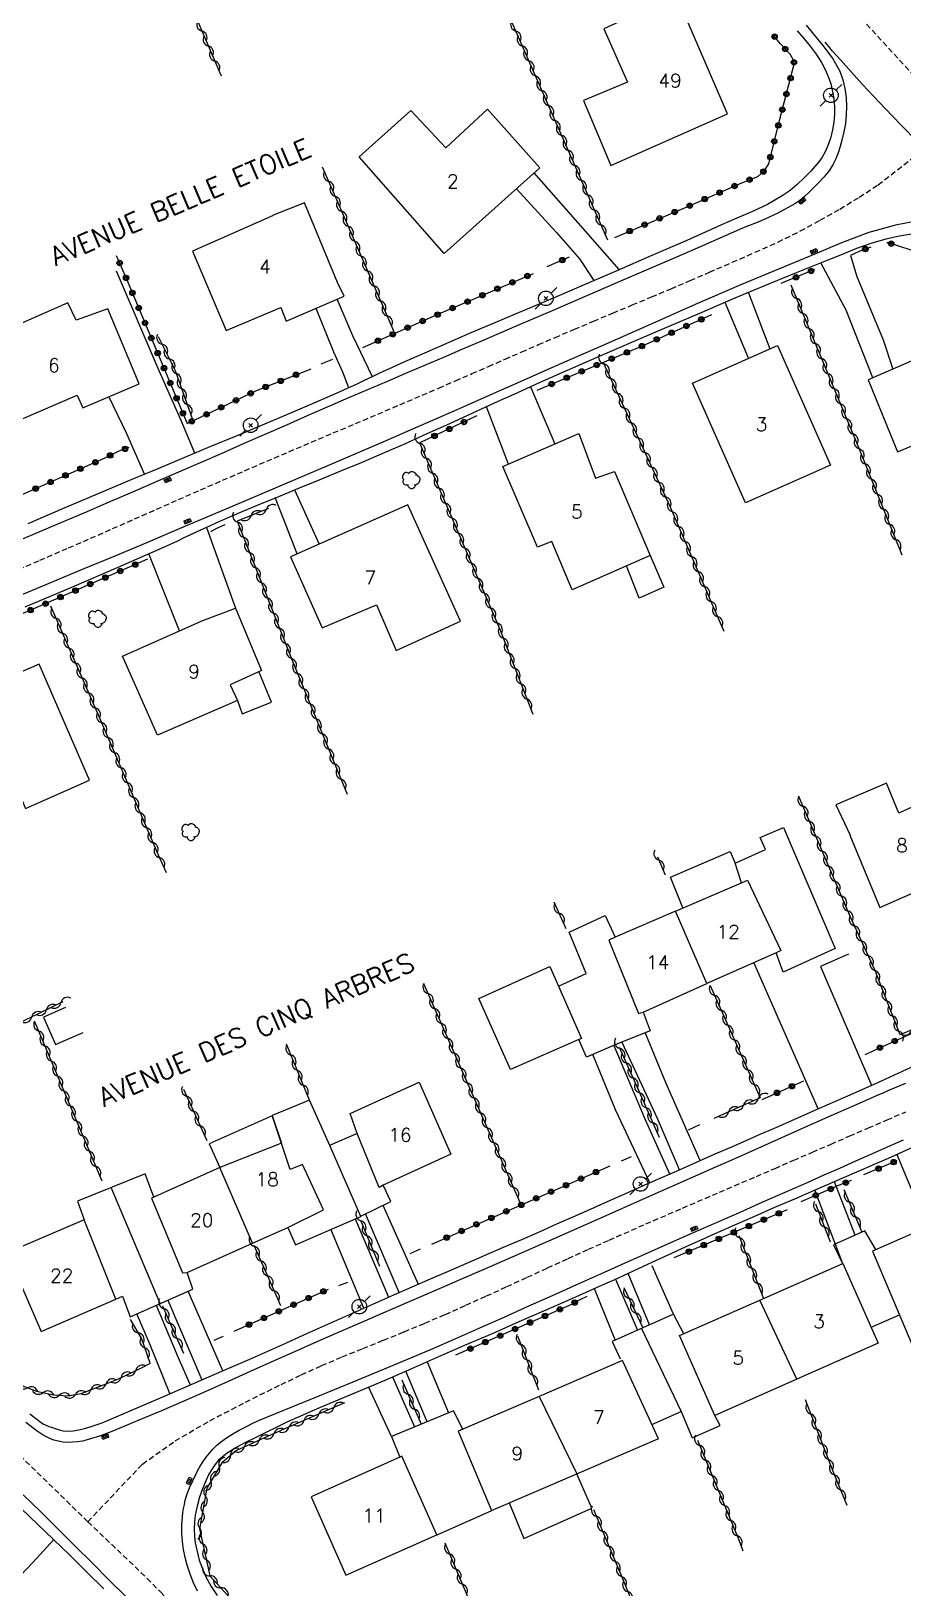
# Model space of a CAD drawing. Header units: millimetres. Extents: x 157000 to 158001, y 157000 to 158002.
# Drawn here: x 157365.9 to 157446.1, y 157681.7 to 157825 of the extents above; entities that cross this region are included whole.
import ezdxf
from ezdxf.enums import TextEntityAlignment as Align

# ---------------------------------------------------------------- set-up
doc = ezdxf.new("R2010")
doc.units = ezdxf.units.MM
doc.linetypes.add('DASHED', pattern=[0.75, 0.5, -0.25])
doc.layers.get('0').update_dxf_attribs({"linetype": 'CONTINUOUS'})
for name, color, linetype in [('W0001', 6, 'DASHED'), ('W0004', 5, 'CONTINUOUS'), ('W0014', 7, 'CONTINUOUS'), ('W0017', 7, 'CONTINUOUS'), ('W0101', 7, 'CONTINUOUS'), ('W0104', 1, 'CONTINUOUS'), ('W0300', 7, 'CONTINUOUS'), ('W0310', 3, 'CONTINUOUS'), ('W0323', 7, 'CONTINUOUS'), ('W0401', 7, 'CONTINUOUS'), ('W0473', 7, 'CONTINUOUS'), ('W0989', 7, 'CONTINUOUS'), ('W0991', 7, 'CONTINUOUS'), ('W1102', 7, 'CONTINUOUS')]:
    doc.layers.add(name, color=color, linetype=linetype)
doc.styles.get("Standard").update_dxf_attribs({"font": 'romans.shx', "width": 0.85})

# ---------------------------------------------------------------- blocks, each defined once
blk = doc.blocks.new('T401')
for p, q in [((-0.3, 0.3), (0, 0.3)), ((-0.3, -0.25), (-0.3, 0.3)), ((-0.3, 0.15), (0, 0.15)), ((-0.3, 0), (0, 0)), ((0, 0.3), (0, -0.25)), ((-0.3, -0.15), (0, -0.15)), ((-0.3, -0.25), (-0.3, -0.3)), ((-0.3, -0.3), (0, -0.3)), ((0, -0.3), (0, -0.25))]:
    blk.add_line(p, q)
blk = doc.blocks.new('T300')
for p, q in [((-0.8, 0.51), (-0.86, 0.34)), ((-0.86, 0.34), (-0.86, 0.17)), ((-0.86, 0.17), (-0.74, 0.06)), ((-0.69, 0.63), (-0.8, 0.51)), ((-0.8, -0.06), (-0.74, 0.06)), ((-0.74, 0.06), (-0.69, 0.11)), ((-0.57, 0.69), (-0.69, 0.63)), ((-0.46, 0.69), (-0.57, 0.69)), ((-0.29, 0.63), (-0.46, 0.69)), ((-0.29, 0.63), (-0.17, 0.74)), ((-0.23, 0.57), (-0.29, 0.63)), ((-0.17, 0.74), (-0.06, 0.8)), ((-0.06, 0.8), (0.06, 0.8)), ((0.06, 0.8), (0.23, 0.74)), ((0.23, 0.74), (0.34, 0.63)), ((0.34, 0.63), (0.4, 0.51)), ((0.46, 0.46), (0.34, 0.46)), ((0.4, 0.51), (0.4, 0.46)), ((0.57, 0.4), (0.46, 0.46)), ((0.57, 0.4), (0.69, 0.29)), ((0.69, 0.29), (0.74, 0.17)), ((0.74, 0.06), (0.69, -0.17)), ((0.74, 0.17), (0.74, 0.06)), ((-0.8, -0.17), (-0.8, -0.06)), ((-0.8, -0.23), (-0.8, -0.17)), ((-0.74, -0.34), (-0.8, -0.23)), ((-0.69, -0.4), (-0.74, -0.34)), ((-0.51, -0.46), (-0.69, -0.4)), ((-0.4, -0.46), (-0.51, -0.46)), ((-0.4, -0.46), (-0.34, -0.46)), ((-0.34, -0.46), (-0.34, -0.4)), ((-0.34, -0.51), (-0.34, -0.46)), ((-0.29, -0.63), (-0.34, -0.51)), ((-0.17, -0.74), (-0.29, -0.63)), ((-0.06, -0.8), (-0.17, -0.74)), ((0.06, -0.8), (-0.06, -0.8)), ((0.17, -0.74), (0.06, -0.8)), ((0.23, -0.69), (0.17, -0.74)), ((0.29, -0.46), (0.23, -0.46)), ((0.29, -0.63), (0.23, -0.69)), ((0.46, -0.4), (0.29, -0.46)), ((0.34, -0.51), (0.29, -0.63)), ((0.34, -0.51), (0.34, -0.46)), ((0.57, -0.34), (0.46, -0.4)), ((0.63, -0.29), (0.57, -0.34)), ((0.69, -0.17), (0.63, -0.29))]:
    blk.add_line(p, q)
blk = doc.blocks.new('T473')
for p, q in [((-0.166667, 0.166667), (0.166667, -0.166667)), ((-0.166667, -0.166667), (0.166667, 0.166667)), ((0.500001, 0.500001), (1.000002, 1.000002)), ((-1.000002, -1.000002), (-0.500001, -0.500001))]:
    blk.add_line(p, q)
blk.add_ellipse((0, 0), major_axis=(0.471405, 0.471405), ratio=1, start_param=5.4977871438, end_param=11.780972451)
blk = doc.blocks.new('t310o')
at = {"color": 0, "linetype": 'Continuous'}
for centre, start, end in [((-0.5, 0.38), 216.8699, 323.1304), ((0.5, -0.37), 36.8699, 143.1303)]:
    blk.add_arc(centre, 0.625, start, end, dxfattribs=at)
blk = doc.blocks.new('t323o')
at = {"color": 0, "linetype": 'Continuous'}
for radius in [0.25, 0.15]:
    blk.add_circle((0, 0), radius, dxfattribs=at)

msp = doc.modelspace()

# ---------------------------------------------------------------- linework, layer by layer
at = {"layer": 'W0001'}
for points in [[(157415.41, 157868.52), (157419.67, 157860.02), (157420.79, 157857.76), (157421.88, 157855.49), (157423.01, 157853.24), (157424.21, 157851.02), (157425.51, 157848.83), (157426.89, 157846.69), (157428.3, 157844.57), (157429.73, 157842.46), (157431.31, 157840.15), (157432.9, 157837.85), (157434.54, 157835.58), (157436.23, 157833.35), (157437.69, 157831.53), (157439.2, 157829.74), (157440.73, 157827.97), (157442.25, 157826.2), (157451.08, 157816.54)], [(157364.07, 157775.16), (157366.7, 157776.3), (157369.34, 157777.44), (157371.37, 157778.32), (157373.39, 157779.21), (157375.41, 157780.1), (157377.44, 157781), (157379.46, 157781.89), (157381.48, 157782.78), (157383.51, 157783.66), (157385.54, 157784.54), (157387.57, 157785.42), (157389.62, 157786.29), (157391.66, 157787.16), (157393.7, 157788.02), (157395.75, 157788.88), (157397.79, 157789.75), (157399.83, 157790.62), (157401.87, 157791.49), (157403.4, 157792.15), (157404.93, 157792.82), (157406.46, 157793.48), (157407.99, 157794.15), (157409.51, 157794.82), (157411.04, 157795.48), (157412.57, 157796.15), (157414.1, 157796.81), (157415.88, 157797.56), (157417.65, 157798.31), (157419.43, 157799.06), (157421.21, 157799.8), (157422.99, 157800.55), (157424.77, 157801.29), (157426.54, 157802.05), (157428.31, 157802.82), (157430.41, 157803.73), (157432.52, 157804.65), (157434.61, 157805.59), (157436.67, 157806.61), (157438.5, 157807.6), (157440.31, 157808.63), (157442.09, 157809.72), (157443.83, 157810.86), (157451.08, 157816.54)], [(157371.12, 157687.8), (157376.14, 157693.11), (157379.15, 157695.24), (157382.34, 157697.1), (157385.61, 157698.8), (157388.89, 157700.43), (157390.75, 157701.32), (157392.62, 157702.17), (157394.51, 157702.97), (157396.42, 157703.75), (157398.32, 157704.52), (157400.23, 157705.29), (157402.12, 157706.08), (157404.01, 157706.89), (157405.9, 157707.73), (157407.79, 157708.58), (157409.67, 157709.44), (157411.55, 157710.3), (157413.42, 157711.17), (157415.3, 157712.03), (157417.19, 157712.88), (157419.08, 157713.72), (157422.45, 157715.21), (157425.84, 157716.67), (157429.23, 157718.13), (157432.62, 157719.59), (157434.34, 157720.33), (157436.06, 157721.08), (157437.78, 157721.82), (157439.49, 157722.56), (157441.21, 157723.31), (157442.93, 157724.05), (157444.65, 157724.79), (157446.37, 157725.54)], [(157371.12, 157687.8), (157363.66, 157695.08)], [(157371.12, 157687.8), (157376.57, 157682.59), (157377.8, 157681.34), (157379.02, 157680.07), (157380.22, 157678.79), (157381.42, 157677.5), (157382.61, 157676.21), (157383.81, 157674.93), (157385.03, 157673.65), (157386.25, 157672.4), (157386.6, 157672.05), (157386.95, 157671.7), (157387.3, 157671.35), (157387.65, 157671)]]:
    msp.add_lwpolyline(points, dxfattribs=at)
at = {"layer": 'W0004'}
msp.add_lwpolyline([(157455.93, 157806.62), (157454.56, 157807.9), (157453.19, 157809.19), (157451.84, 157810.5), (157450.49, 157811.81), (157448.97, 157813.31), (157447.45, 157814.82), (157445.95, 157816.34), (157444.46, 157817.88), (157443.42, 157818.98), (157442.39, 157820.1), (157441.37, 157821.22), (157440.35, 157822.35), (157440, 157822.75), (157439.64, 157823.16), (157439.29, 157823.58), (157438.94, 157823.99)], dxfattribs=at)
at = {"layer": 'W0014'}
for points in [[(157437.22, 157825.56), (157438.03, 157824.55), (157438.87, 157823.54), (157439.66, 157822.47), (157440.3, 157821.31), (157440.58, 157820.53), (157440.77, 157819.72), (157440.88, 157818.9), (157440.92, 157818.08), (157440.9, 157817.29), (157440.81, 157816.51), (157440.66, 157815.73), (157440.48, 157814.97), (157440.33, 157814.39), (157440.15, 157813.81), (157439.94, 157813.25), (157439.67, 157812.71), (157439.28, 157812.11), (157438.82, 157811.56), (157438.34, 157811.04), (157437.84, 157810.54), (157437.45, 157810.15), (157437.04, 157809.78), (157436.61, 157809.43), (157436.16, 157809.11), (157434.61, 157808.24), (157432.99, 157807.52), (157431.36, 157806.86), (157429.74, 157806.17), (157427.4, 157805.13), (157425.05, 157804.11), (157422.69, 157803.09), (157420.34, 157802.07), (157417.09, 157800.66), (157413.84, 157799.26), (157410.58, 157797.87), (157407.33, 157796.47), (157405.58, 157795.72), (157403.83, 157794.97), (157402.08, 157794.23), (157400.34, 157793.48), (157398.59, 157792.73), (157396.84, 157791.99), (157395.1, 157791.24), (157393.35, 157790.48), (157391.36, 157789.62), (157389.38, 157788.75), (157387.39, 157787.89), (157385.41, 157787.02), (157383.43, 157786.14), (157381.44, 157785.28), (157379.46, 157784.41), (157377.47, 157783.55), (157375.23, 157782.58), (157372.98, 157781.61), (157370.74, 157780.65), (157368.49, 157779.69), (157366.25, 157778.73), (157364, 157777.77)], [(157436.37, 157825.02), (157436.98, 157824.34), (157437.58, 157823.63), (157438.13, 157822.89), (157438.63, 157822.11), (157438.96, 157821.48), (157439.24, 157820.83), (157439.47, 157820.15), (157439.64, 157819.46), (157439.75, 157818.76), (157439.8, 157818.05), (157439.8, 157817.34), (157439.74, 157816.64), (157439.63, 157815.93), (157439.47, 157815.23), (157439.24, 157814.55), (157438.95, 157813.89), (157438.68, 157813.41), (157438.36, 157812.96), (157438, 157812.53), (157437.63, 157812.12), (157437.03, 157811.5), (157436.39, 157810.9), (157435.72, 157810.34), (157435, 157809.83), (157433.66, 157809.05), (157432.26, 157808.4), (157430.84, 157807.8), (157429.43, 157807.18), (157426.22, 157805.74), (157423, 157804.34), (157419.78, 157802.94), (157416.55, 157801.55), (157414.51, 157800.68), (157412.48, 157799.81), (157410.44, 157798.95), (157408.4, 157798.08), (157406.36, 157797.22), (157404.32, 157796.35), (157402.29, 157795.47), (157400.26, 157794.57), (157399.51, 157794.24), (157398.77, 157793.89), (157398.02, 157793.54), (157397.28, 157793.19), (157396.54, 157792.84), (157395.8, 157792.49), (157395.05, 157792.15), (157394.3, 157791.81), (157391.92, 157790.77), (157389.54, 157789.74), (157387.15, 157788.73), (157384.75, 157787.73), (157382.35, 157786.73), (157379.96, 157785.73), (157377.56, 157784.73), (157375.17, 157783.73), (157371.97, 157782.37), (157368.77, 157781.02), (157365.58, 157779.66)], [(157365.07, 157773.14), (157367.92, 157774.34), (157370.78, 157775.53), (157373.63, 157776.72), (157376.48, 157777.92), (157379.33, 157779.12), (157384.07, 157781.14), (157388.81, 157783.15), (157393.55, 157785.17), (157398.28, 157787.21), (157400.81, 157788.31), (157403.34, 157789.42), (157405.87, 157790.53), (157408.4, 157791.65), (157410.93, 157792.77), (157413.46, 157793.89), (157415.99, 157795), (157418.52, 157796.11), (157422.77, 157797.98), (157427.02, 157799.86), (157431.29, 157801.72), (157435.58, 157803.49), (157438.04, 157804.52), (157440.5, 157805.56), (157443.01, 157806.5), (157445.59, 157807.21), (157446.87, 157807.44)], [(157447.07, 157806.35), (157445.79, 157806.14), (157444.52, 157805.86), (157443.16, 157805.47), (157441.83, 157804.99), (157440.51, 157804.46), (157439.2, 157803.93), (157436.28, 157802.77), (157433.38, 157801.57), (157430.49, 157800.35), (157427.6, 157799.12), (157424.37, 157797.74), (157421.15, 157796.35), (157417.93, 157794.95), (157414.72, 157793.54), (157412.65, 157792.62), (157410.58, 157791.68), (157408.51, 157790.75), (157406.45, 157789.8), (157404.38, 157788.86), (157402.31, 157787.93), (157400.24, 157787), (157398.16, 157786.09), (157396.27, 157785.28), (157394.37, 157784.49), (157392.46, 157783.71), (157390.56, 157782.93), (157388.65, 157782.15), (157386.75, 157781.37), (157384.85, 157780.57), (157382.96, 157779.75), (157382.36, 157779.48), (157381.76, 157779.2), (157381.15, 157778.92), (157380.55, 157778.63), (157379.95, 157778.35), (157379.35, 157778.06), (157378.75, 157777.78), (157378.15, 157777.51), (157373.88, 157775.64), (157369.6, 157773.8), (157365.32, 157771.99)], [(157365.77, 157697.73), (157366.81, 157696.92), (157367.04, 157696.79), (157367.28, 157696.68), (157367.52, 157696.58), (157367.77, 157696.5), (157368.12, 157696.38), (157368.48, 157696.26), (157368.85, 157696.18), (157369.23, 157696.14), (157369.77, 157696.16), (157370.3, 157696.25), (157370.82, 157696.38), (157371.34, 157696.53), (157372.44, 157696.9), (157373.52, 157697.35), (157374.58, 157697.83), (157375.64, 157698.29), (157378.24, 157699.4), (157380.84, 157700.52), (157383.43, 157701.65), (157386.01, 157702.78), (157387.67, 157703.51), (157389.33, 157704.25), (157390.99, 157704.99), (157392.64, 157705.73), (157394.29, 157706.47), (157395.95, 157707.21), (157397.61, 157707.95), (157399.27, 157708.68), (157400.95, 157709.42), (157402.63, 157710.15), (157404.31, 157710.88), (157405.99, 157711.6), (157407.68, 157712.33), (157409.36, 157713.06), (157411.04, 157713.79), (157412.72, 157714.52), (157414.28, 157715.21), (157415.82, 157715.89), (157417.37, 157716.58), (157418.92, 157717.27), (157420.47, 157717.96), (157422.02, 157718.65), (157423.57, 157719.34), (157425.12, 157720.02), (157426.43, 157720.6), (157427.74, 157721.17), (157429.05, 157721.75), (157430.36, 157722.32), (157431.67, 157722.89), (157432.98, 157723.46), (157434.29, 157724.03), (157435.6, 157724.61), (157438.42, 157725.86), (157441.24, 157727.11), (157444.06, 157728.36), (157446.87, 157729.63)], [(157446.35, 157728.15), (157445.83, 157727.92), (157445.3, 157727.7), (157444.77, 157727.48), (157444.25, 157727.25), (157443.73, 157727.02), (157441.6, 157726.09), (157439.47, 157725.15), (157437.34, 157724.21), (157435.22, 157723.26), (157433.1, 157722.32), (157430.97, 157721.37), (157428.85, 157720.43), (157426.72, 157719.48), (157422.48, 157717.6), (157418.23, 157715.72), (157413.99, 157713.85), (157409.74, 157711.98), (157407.55, 157711.02), (157405.35, 157710.07), (157403.16, 157709.11), (157400.96, 157708.16), (157398.76, 157707.21), (157396.57, 157706.26), (157394.37, 157705.31), (157392.18, 157704.36), (157390.14, 157703.45), (157388.1, 157702.54), (157386.06, 157701.63), (157384.02, 157700.71), (157381.98, 157699.8), (157379.94, 157698.9), (157377.88, 157698.01), (157375.82, 157697.15), (157374.65, 157696.66), (157373.48, 157696.16), (157372.28, 157695.7), (157371.05, 157695.33), (157370.61, 157695.23), (157370.16, 157695.15), (157369.7, 157695.11), (157369.24, 157695.1), (157368.82, 157695.14), (157368.41, 157695.21), (157368, 157695.32), (157367.61, 157695.46), (157367.01, 157695.76), (157366.45, 157696.13), (157365.92, 157696.53), (157365.4, 157696.94)], [(157447.34, 157722.39), (157446.04, 157721.82), (157444.75, 157721.24), (157443.45, 157720.67), (157441.62, 157719.88), (157439.79, 157719.08), (157437.95, 157718.29), (157436.12, 157717.5), (157434.28, 157716.71), (157432.45, 157715.91), (157430.62, 157715.11), (157428.79, 157714.3), (157427.46, 157713.7), (157426.13, 157713.09), (157424.8, 157712.48), (157423.48, 157711.87), (157422.15, 157711.26), (157420.83, 157710.65), (157419.5, 157710.04), (157418.17, 157709.45), (157415.71, 157708.35), (157413.24, 157707.27), (157410.78, 157706.19), (157408.31, 157705.11), (157405.84, 157704.04), (157403.37, 157702.97), (157400.9, 157701.89), (157398.44, 157700.81), (157395.44, 157699.53), (157392.42, 157698.28), (157389.43, 157696.97), (157386.5, 157695.53), (157385.63, 157695.08), (157384.76, 157694.62), (157383.92, 157694.1), (157383.15, 157693.46), (157382.79, 157693.05), (157382.49, 157692.59), (157382.23, 157692.11), (157381.99, 157691.62), (157381.66, 157690.84), (157381.39, 157690.05), (157381.16, 157689.24), (157381, 157688.41), (157380.93, 157687.77), (157380.91, 157687.13), (157380.93, 157686.5), (157381, 157685.86), (157381.16, 157685.05), (157381.37, 157684.25), (157381.65, 157683.47), (157381.98, 157682.72), (157382.47, 157681.85), (157383.02, 157681.02)], [(157388.32, 157697.74), (157391.93, 157699.2), (157395.54, 157700.68), (157399.14, 157702.18), (157402.73, 157703.7), (157404.96, 157704.67), (157407.19, 157705.65), (157409.42, 157706.64), (157411.64, 157707.64), (157413.87, 157708.64), (157416.09, 157709.64), (157418.31, 157710.63), (157420.54, 157711.62), (157422.64, 157712.56), (157424.75, 157713.49), (157426.85, 157714.42), (157428.96, 157715.35), (157431.07, 157716.28), (157433.17, 157717.21), (157435.28, 157718.14), (157437.39, 157719.07), (157438.85, 157719.72), (157440.31, 157720.36), (157441.77, 157721.01), (157443.24, 157721.66), (157444.7, 157722.31), (157446.16, 157722.96)], [(157381.22, 157681.42), (157380.84, 157682.19), (157380.53, 157682.99), (157380.26, 157683.81), (157380.07, 157684.52), (157379.92, 157685.25), (157379.82, 157685.98), (157379.77, 157686.72), (157379.77, 157687.1), (157379.77, 157687.49), (157379.79, 157687.87), (157379.82, 157688.26), (157379.87, 157688.64), (157379.93, 157689.02), (157380, 157689.4), (157380.08, 157689.78), (157380.26, 157690.36), (157380.48, 157690.93), (157380.73, 157691.49), (157380.99, 157692.04), (157381.22, 157692.48), (157381.46, 157692.91), (157381.72, 157693.34), (157382, 157693.74), (157382.3, 157694.12), (157382.62, 157694.48), (157382.96, 157694.82), (157383.32, 157695.13), (157383.87, 157695.53), (157384.45, 157695.89), (157385.05, 157696.22), (157385.65, 157696.54), (157386.3, 157696.87), (157386.97, 157697.18), (157387.64, 157697.47), (157388.32, 157697.74)], [(157365.18, 157690.29), (157366.76, 157688.73), (157368.35, 157687.16), (157369.93, 157685.58), (157371.5, 157684.01), (157373.08, 157682.43), (157374.66, 157680.85)], [(157372.58, 157681.61), (157371, 157683.19), (157369.42, 157684.75), (157367.23, 157686.88), (157365.01, 157688.99)]]:
    msp.add_lwpolyline(points, dxfattribs=at)
at = {"layer": 'W0017'}
for points in [[(157419.99, 157803.05), (157416.9, 157806.6), (157412.18, 157811.95)], [(157410.55, 157810.49), (157414.2, 157806.49), (157416.35, 157804.06), (157417.67, 157802.04)], [(157443.35, 157793.1), (157440.89, 157799.33), (157438.56, 157803.67)], [(157441.27, 157804.34), (157441.87, 157802.41), (157444.28, 157796.6), (157445.18, 157793.9)], [(157380.95, 157786.17), (157379.71, 157789.17), (157377.68, 157793.74), (157373.74, 157802.92)], [(157431.89, 157800.93), (157433.87, 157795.76)], [(157392.08, 157799.49), (157393.71, 157795.49), (157394.55, 157793.63), (157395.11, 157792.19)], [(157397.3, 157793.2), (157395.49, 157796.95), (157394.04, 157800.33)], [(157431.9, 157794.89), (157429.76, 157800.04)], [(157411.84, 157792.26), (157414.08, 157787.01)], [(157373.05, 157791.35), (157374.68, 157787.96), (157376.32, 157784.21)], [(157409.82, 157785.14), (157407.79, 157790.43)], [(157390.36, 157776.88), (157388.35, 157782.07)], [(157390.12, 157782.79), (157392.39, 157777.77)], [(157382.03, 157779.32), (157384.7, 157771.9)], [(157379.56, 157769.8), (157376.73, 157776.9)], [(157438.31, 157725.81), (157432.4, 157739.27)], [(157441.11, 157740.05), (157438.52, 157738.9), (157443.22, 157727.99)], [(157419.5, 157731.65), (157422.36, 157724.89), (157424.62, 157719.81)], [(157420.24, 157731.95), (157423.51, 157724.96), (157425.53, 157720.21)], [(157427.46, 157721.05), (157424.33, 157728.14), (157422.4, 157732.82)], [(157422.83, 157719.01), (157419.68, 157725.64), (157417.58, 157730.81)], [(157445.55, 157721.59), (157448.33, 157714.91)], [(157441.71, 157714.17), (157439.81, 157719.09)], [(157437.99, 157718.3), (157440.55, 157711.56)], [(157399.75, 157708.89), (157396.65, 157716.13)], [(157398.27, 157716.93), (157401.51, 157709.66)], [(157396.53, 157707.47), (157396.52, 157707.46), (157393.47, 157714.72)], [(157395.72, 157715.69), (157398.78, 157708.47)], [(157419.67, 157710.12), (157421.68, 157705.44)], [(157422.78, 157705.92), (157420.82, 157710.64)], [(157425.01, 157706.91), (157423.05, 157711.35)], [(157383.53, 157701.69), (157380.36, 157709.03)], [(157419.63, 157704.53), (157417.72, 157709.25)], [(157377.41, 157707.73), (157379.4, 157702.99), (157380.52, 157700.39)], [(157378.47, 157708.2), (157381.59, 157700.86)], [(157378.67, 157699.59), (157376.86, 157704.08), (157375.62, 157706.94)], [(157402.33, 157697.01), (157400.37, 157701.66)], [(157402.32, 157702.51), (157404.29, 157697.83)], [(157399.04, 157695.64), (157396.98, 157700.17)], [(157399.15, 157701.13), (157401.18, 157696.53)], [(157362.66, 157680.5), (157366.07, 157684.06), (157367.98, 157686.18)]]:
    msp.add_lwpolyline(points, dxfattribs=at)
at = {"layer": 'W0101'}
for points in [[(157429.96, 157817.4), (157425.26, 157828.27), (157418.59, 157825.21), (157420.78, 157820.32), (157416.71, 157818.62), (157419.24, 157812.63)], [(157412.7, 157812.42), (157403.89, 157804.54), (157396.08, 157813.43), (157400.82, 157817.71), (157404.05, 157814.27), (157407.9, 157817.81)], [(157383.83, 157797.46), (157388.88, 157799.58), (157388.87, 157799.58), (157389.35, 157798.31), (157394.69, 157800.61), (157394.09, 157801.86), (157391.04, 157809.2), (157388.11, 157808.03), (157388.09, 157808), (157380.74, 157804.76)], [(157363.24, 157788.51), (157370.12, 157791.49), (157370.64, 157790.32), (157375.83, 157792.54), (157372.94, 157799.44), (157370.05, 157798.39), (157369.29, 157799.99), (157360.14, 157795.98)], [(157453.57, 157797.55), (157442.9, 157792.91), (157445.62, 157786.27), (157450.59, 157788.35), (157452.3, 157784.13), (157458.31, 157786.72)], [(157434.57, 157796.07), (157439.45, 157785.05), (157431.62, 157781.58), (157426.74, 157792.6)], [(157409.31, 157784.92), (157416.28, 157787.97), (157417.82, 157783.85), (157417.82, 157783.86), (157419.58, 157784.46), (157422.85, 157776.74), (157415.67, 157773.59), (157413.8, 157778.02), (157412.48, 157777.5)], [(157400.56, 157781.39), (157389.77, 157776.61), (157392.69, 157770.08), (157397.66, 157772.21), (157399.47, 157768.01), (157405.41, 157770.71)], [(157374.3, 157767.47), (157381.69, 157770.75), (157384.7, 157771.9), (157387.08, 157766.15), (157384.22, 157764.83), (157384.88, 157763.4), (157377.51, 157760.2)], [(157366.64, 157766.74), (157355.81, 157762.03), (157358.64, 157755.52), (157363.62, 157757.63), (157365.38, 157753.46), (157371.28, 157756.06)], [(157395.88, 157723.55), (157395.24, 157725.38), (157401.61, 157728.26), (157404.51, 157721.62), (157398.28, 157718.77), (157397.91, 157718.57)], [(157373.69, 157708.28), (157370.77, 157715.6), (157363.69, 157712.56), (157366.83, 157705.32)]]:
    msp.add_lwpolyline(points, close=True, dxfattribs=at)
for points in [[(157446.92, 157753.58), (157445.73, 157753.02), (157444.61, 157755.79), (157439.94, 157753.78), (157441.24, 157751), (157441.23, 157751.01), (157443.98, 157744.33), (157451.17, 157747.49), (157451.51, 157747.63), (157449.35, 157752.47)], [(157425.18, 157744.01), (157431.25, 157746.62), (157431.8, 157746.87), (157434.86, 157740.38), (157434.44, 157740.18), (157428.07, 157737.33)], [(157425.18, 157744.01), (157419.63, 157741.61), (157419.04, 157741.32), (157421.79, 157734.58), (157422.2, 157734.72), (157428.07, 157737.33)], [(157386.28, 157713.44), (157389.52, 157714.89), (157392.81, 157716.5), (157390.86, 157720.68), (157389.74, 157720.23), (157388.06, 157725.2), (157388.92, 157722.65)], [(157388.92, 157722.65), (157383.26, 157720.41)], [(157383.26, 157720.41), (157377.19, 157717.69), (157376.98, 157717.57), (157379.82, 157710.71), (157380.25, 157710.74), (157386.28, 157713.44)], [(157450.85, 157716.01), (157443.3, 157712.71), (157447.26, 157703.34), (157452.46, 157705.73), (157451.29, 157708.5), (157453.74, 157709.62)], [(157432.95, 157708.2), (157440.58, 157711.57), (157443.83, 157704.23)], [(157436.35, 157700.93), (157428.8, 157697.59), (157425.56, 157704.93), (157432.95, 157708.2)], [(157443.83, 157704.23), (157436.35, 157700.93)], [(157416.09, 157692.2), (157423.49, 157695.39), (157423.61, 157695.43), (157420.32, 157702.63), (157412.63, 157699.32)], [(157412.63, 157699.32), (157405.62, 157696.31), (157405.61, 157696.31), (157405.2, 157696.13), (157408.26, 157688.84), (157408.27, 157688.84), (157408.26, 157688.84), (157416.09, 157692.2)], [(157403.22, 157686.61), (157399.99, 157693.83), (157399.81, 157693.73), (157391.67, 157690.08), (157394.86, 157682.89), (157403.22, 157686.61), (157403.25, 157686.61)]]:
    msp.add_lwpolyline(points, dxfattribs=at)
at = {"layer": 'W0104'}
for points in [[(157422.85, 157776.73), (157424.11, 157773.82), (157421.84, 157772.82), (157420.69, 157775.79)], [(157384.88, 157763.4), (157385.3, 157762.18), (157388.02, 157763.25), (157386.85, 157766.05)], [(157431.25, 157746.62), (157430.67, 157748.42), (157433.46, 157749.68), (157432.97, 157750.77), (157435.13, 157751.71), (157439.88, 157740.56)], [(157425.87, 157744.3), (157424.71, 157747.12), (157430.2, 157749.48), (157430.67, 157748.42)], [(157422.2, 157734.72), (157422.85, 157733), (157419.69, 157731.73), (157416.98, 157730.55), (157416.3, 157732.18), (157409.99, 157729.42), (157407.1, 157735.95), (157413.62, 157738.9), (157414.43, 157737.1), (157416.96, 157738.25), (157416.95, 157738.26), (157415.41, 157742.06), (157418.7, 157743.61), (157419.63, 157741.61)], [(157439.88, 157740.56), (157435.1, 157738.39), (157434.44, 157740.18)], [(157414.43, 157737.1), (157416.53, 157732.28), (157416.3, 157732.18)], [(157369.05, 157735.12), (157367.05, 157734.25), (157368.14, 157731.72), (157370.69, 157732.83)], [(157395.88, 157723.55), (157393.36, 157722.44), (157393.37, 157722.44), (157391.5, 157726.59), (157388.06, 157725.2), (157388.06, 157725.17), (157382.28, 157722.58), (157383.26, 157720.41)], [(157396.23, 157715.9), (157393.37, 157722.44)], [(157377.19, 157717.69), (157376.39, 157719.83), (157370.16, 157717.3), (157370.77, 157715.6)], [(157389.52, 157714.89), (157390.23, 157713.28), (157393.04, 157714.53), (157396.23, 157715.9), (157396.23, 157715.92), (157398.99, 157717.28), (157398.28, 157718.77)], [(157377.77, 157707.89), (157373.25, 157718.56)], [(157443.6, 157712.85), (157442.61, 157714.57), (157439.72, 157713.3)], [(157439.72, 157713.3), (157440.55, 157711.56)], [(157373.69, 157708.28), (157374.31, 157708.55), (157375, 157706.67), (157380.78, 157709.22), (157380.25, 157710.74)], [(157425.96, 157705.1), (157425.01, 157706.91), (157419.35, 157704.4), (157420.08, 157702.79)], [(157443.17, 157705.71), (157445.78, 157706.85)], [(157422.04, 157705.59), (157425.7, 157697.95)], [(157405.62, 157696.31), (157405.62, 157696.32), (157404.77, 157698.02), (157399.04, 157695.64), (157399.81, 157693.73)], [(157423.01, 157696.75), (157425.7, 157697.95), (157426.71, 157695.52), (157429.28, 157696.66), (157428.8, 157697.59)], [(157409.88, 157689.53), (157409.87, 157689.55), (157411.24, 157686.27), (157417.48, 157689.06), (157416.09, 157692.2)], [(157403.25, 157686.61), (157408.27, 157688.84)]]:
    msp.add_lwpolyline(points, dxfattribs=at)
at = {"layer": 'W0310'}
for points in [[(157372.99, 157845.13), (157372.99, 157845.14), (157377.34, 157834.99), (157383.37, 157820.88)], [(157407.95, 157830.8), (157412.7, 157819.95), (157418.93, 157805.79)], [(157392.69, 157812.52), (157393.99, 157809.52), (157399.25, 157797.41)], [(157435.79, 157801.66), (157442.06, 157786.62), (157446.02, 157776.81)], [(157380.77, 157789.24), (157379.18, 157793.73), (157377.63, 157796.86)], [(157429.65, 157769.74), (157429.11, 157771.01), (157424.69, 157781.25), (157418.57, 157794.47)], [(157401.64, 157787.12), (157408.99, 157770.01), (157412.05, 157762.14)], [(157387.75, 157781.06), (157384.85, 157779.9), (157384.84, 157779.91), (157389.94, 157767.02), (157394.98, 157754.76)], [(157367.68, 157772.1), (157372.29, 157761.57), (157377.58, 157749.19), (157378.33, 157747.57)], [(157449.94, 157744.4), (157451.88, 157740.01), (157453.58, 157735.92), (157445.86, 157732.61), (157443.51, 157738.6), (157441.32, 157743.39), (157436.72, 157754.14), (157436.53, 157754.55)], [(157424.25, 157747.32), (157423.55, 157748.97)], [(157413.99, 157744.85), (157415.09, 157742.42)], [(157410.9, 157717.2), (157405.12, 157730.28), (157402.04, 157737.32)], [(157428.36, 157737.16), (157430.78, 157731.74), (157432.98, 157726.83), (157428.7, 157724.91)], [(157368.81, 157735.66), (157353.77, 157728.34), (157344.22, 157724.07)], [(157372.42, 157719.14), (157366.24, 157733.83)], [(157391.5, 157726.59), (157389.4, 157731.75)], [(157423.7, 157723.16), (157421.77, 157727.55), (157420.03, 157731.46)], [(157382.08, 157722.86), (157379.95, 157727.59)], [(157427.4, 157724.32), (157426.34, 157723.84)], [(157440.68, 157718.39), (157442.32, 157714.46)], [(157438.05, 157717.05), (157439.42, 157713.55)], [(157396.21, 157715.56), (157397.96, 157711.34)], [(157388.87, 157707.67), (157387.78, 157710.2), (157386.41, 157713.23)], [(157431.01, 157714.14), (157433.29, 157708.35)], [(157420.42, 157709.37), (157422.17, 157705.65)], [(157379.95, 157703.3), (157378.82, 157705.81), (157378.03, 157707.63)], [(157376.84, 157702.39), (157376.04, 157704.69), (157375.04, 157706.43)], [(157412.6, 157699.9), (157410.69, 157704.88)], [(157365.03, 157700.33), (157366.39, 157699.81), (157367.96, 157699.48), (157369.23, 157699.38), (157370.51, 157699.6), (157372.55, 157700.39), (157373.93, 157700.96), (157376.04, 157701.96), (157376.87, 157702.39)], [(157400, 157700.86), (157401.77, 157696.78)], [(157394.74, 157698.75), (157388.61, 157696.08), (157384.78, 157694.37), (157383.43, 157693.23), (157382.07, 157690.89), (157381.4, 157687.15), (157382.34, 157682.83), (157386.84, 157677.88), (157393.86, 157671)], [(157437.1, 157699.06), (157439.73, 157692.29), (157440.94, 157689.34)], [(157427.2, 157695.3), (157431, 157686.13), (157431.39, 157685.12)], [(157417.64, 157688.93), (157420.51, 157682.05), (157423.62, 157674.43)], [(157403.95, 157685.87), (157410.24, 157671)]]:
    msp.add_lwpolyline(points, dxfattribs=at)
at = {"layer": 'W0323'}
for points in [[(157419.59, 157806.02), (157426.54, 157808.96), (157431.28, 157811.04), (157432.75, 157811.62), (157433.36, 157812.17), (157433.76, 157812.8), (157434.75, 157816.78), (157436.02, 157821.64), (157436.11, 157821.93), (157436.06, 157822.27), (157435.74, 157822.89), (157434.8, 157823.87), (157434.24, 157824.57)], [(157443.15, 157805.13), (157442.13, 157804.75), (157441.27, 157804.34)], [(157478.46, 157755.33), (157481.84, 157761.2), (157484.42, 157766.99), (157486.19, 157772.63), (157486.45, 157775.43), (157486.09, 157778.93), (157483.27, 157782.75), (157478.68, 157785.69), (157471.29, 157790.14), (157465.1, 157794.79), (157458.84, 157799.99), (157457.03, 157801.36), (157452.81, 157802.88), (157445, 157805.45), (157444.84, 157805.52), (157444.64, 157805.52)], [(157373.73, 157804.36), (157374.65, 157802.27), (157380.26, 157788.89), (157386.64, 157791.92), (157391.66, 157793.92)], [(157413.39, 157803.33), (157415.44, 157804.22)], [(157396.43, 157795.89), (157403.19, 157798.88), (157412.12, 157802.71)], [(157437.98, 157803.06), (157434.88, 157801.78)], [(157428.49, 157798.89), (157422.11, 157796.02), (157412.41, 157791.94)], [(157392.59, 157794.37), (157393.66, 157794.81)], [(157406.89, 157789.59), (157403.84, 157788.14), (157401.65, 157787.12)], [(157374.88, 157786.68), (157373.97, 157786.34), (157372.68, 157785.71), (157363.5, 157781.65), (157351.57, 157776.73), (157345.75, 157774.23), (157336.12, 157777.87), (157336.14, 157781.25)], [(157383.73, 157779.57), (157382.95, 157779.21), (157382.4, 157778.92)], [(157376.6, 157776.4), (157366.27, 157771.89), (157360.34, 157769.34)], [(157442.63, 157730.82), (157446.67, 157732.65), (157453.96, 157735.86)], [(157433.16, 157726.67), (157437, 157728.39)], [(157402.75, 157713.36), (157419.17, 157720.55)], [(157420.22, 157721.02), (157421.14, 157721.43)], [(157445.56, 157721.03), (157442.49, 157719.72)], [(157441.36, 157719.22), (157440.24, 157718.77), (157437.84, 157717.74), (157436.71, 157717.24)], [(157435.47, 157716.51), (157425.02, 157712.09)], [(157400.77, 157712.49), (157401.73, 157712.91)], [(157384.57, 157705.34), (157393.27, 157709.21)], [(157394.2, 157709.55), (157395.03, 157709.84)], [(157417.02, 157708.54), (157416.39, 157708.24), (157415.6, 157707.81), (157404.94, 157703.12)], [(157382.73, 157704.52), (157383.59, 157704.88)]]:
    msp.add_lwpolyline(points, dxfattribs=at)
at = {"layer": 'W1102'}
for points in [[(157428.07, 157737.33), (157425.18, 157744.01)], [(157386.28, 157713.44), (157383.26, 157720.41)], [(157436.35, 157700.93), (157432.95, 157708.2)], [(157412.63, 157699.32), (157416.09, 157692.2)]]:
    msp.add_lwpolyline(points, dxfattribs=at)

# ---------------------------------------------------------------- block references
at = {"layer": 'W0300'}
for p in [(157400.92, 157783.68), (157372.05, 157770.92), (157380.62, 157751.28)]:
    msp.add_blockref('T300', p, dxfattribs=at)
at = {"layer": 'W0310'}
for p, rotation in [((157381.6, 157825.02), 293.1543758407237), ((157410.49, 157825.01), 293.6648333779968), ((157382.19, 157823.64), 293.1543758407237), ((157411.09, 157823.64), 293.6648333779968), ((157382.78, 157822.26), 293.1543758407237), ((157411.69, 157822.27), 293.6648333779968), ((157412.29, 157820.89), 293.6648333779968), ((157412.89, 157819.52), 293.7120739243684), ((157413.5, 157818.15), 293.7120739243684), ((157414.1, 157816.77), 293.7120739243684), ((157414.7, 157815.4), 293.7120739243684), ((157415.31, 157814.03), 293.7120739243684), ((157415.91, 157812.65), 293.7120739243684), ((157393.27, 157811.17), 293.4692806733151), ((157416.51, 157811.28), 293.7120739243684), ((157393.87, 157809.79), 293.4692806733151), ((157417.12, 157809.91), 293.7120739243684), ((157394.47, 157808.42), 293.5016796709524), ((157417.72, 157808.53), 293.7120739243684), ((157395.07, 157807.04), 293.5016796709524), ((157418.32, 157807.16), 293.7120739243684), ((157395.67, 157805.67), 293.5016796709524), ((157396.26, 157804.29), 293.5016796709524), ((157396.86, 157802.92), 293.5016796709524), ((157397.46, 157801.54), 293.5016796709524), ((157398.06, 157800.16), 293.5016796709524), ((157436.32, 157800.4), 292.6120183980187), ((157398.66, 157798.79), 293.5016796709524), ((157436.9, 157799.01), 292.6120183980187), ((157437.47, 157797.63), 292.6120183980187), ((157377.96, 157796.18), 116.3079564560258), ((157438.05, 157796.24), 292.6120183980187), ((157378.63, 157794.84), 116.3079564560258), ((157418.61, 157794.38), 114.875711441286), ((157438.63, 157794.86), 292.6120183980187), ((157379.27, 157793.48), 109.5648140636962), ((157419.24, 157793.02), 114.875711441286), ((157439.2, 157793.47), 292.6120183980187), ((157379.77, 157792.07), 109.5648140636962), ((157419.87, 157791.66), 114.875711441286), ((157439.78, 157792.09), 292.6120183980187), ((157380.27, 157790.65), 109.5648140636962), ((157420.5, 157790.3), 114.875711441286), ((157440.36, 157790.7), 292.6120183980187), ((157421.13, 157788.93), 114.875711441286), ((157440.93, 157789.32), 292.6120183980187), ((157441.51, 157787.93), 292.6120183980187), ((157401.67, 157787.06), 293.236176882361), ((157421.76, 157787.57), 114.875711441286), ((157442.08, 157786.55), 292.0013223476259), ((157402.26, 157785.68), 293.236176882361), ((157422.39, 157786.21), 114.875711441286), ((157442.65, 157785.16), 292.0013223476259), ((157402.85, 157784.3), 293.236176882361), ((157423.03, 157784.85), 114.875711441286), ((157443.21, 157783.77), 292.0013223476259), ((157403.44, 157782.92), 293.236176882361), ((157423.66, 157783.49), 114.875711441286), ((157443.77, 157782.38), 292.0013223476259), ((157404.04, 157781.54), 293.236176882361), ((157424.29, 157782.13), 114.875711441286), ((157424.91, 157780.76), 113.3045274978943), ((157444.33, 157780.99), 292.0013223476259), ((157384.89, 157779.8), 291.5825749032375), ((157386.13, 157780.41), 201.7161986932855), ((157387.52, 157780.97), 201.7161986932855), ((157404.63, 157780.17), 293.236176882361), ((157425.5, 157779.39), 113.3045274978943), ((157444.89, 157779.6), 292.0013223476259), ((157385.44, 157778.41), 291.5825749032375), ((157405.22, 157778.79), 293.236176882361), ((157426.09, 157778.01), 113.3045274978943), ((157445.46, 157778.2), 292.0013223476259), ((157385.99, 157777.01), 291.5825749032375), ((157405.81, 157777.41), 293.236176882361), ((157426.69, 157776.63), 113.3045274978943), ((157386.54, 157775.62), 291.5825749032375), ((157406.4, 157776.03), 293.236176882361), ((157427.28, 157775.25), 113.3045274978943), ((157387.09, 157774.22), 291.5825749032375), ((157406.99, 157774.65), 293.236176882361), ((157427.87, 157773.88), 113.3045274978943), ((157387.64, 157772.83), 291.5825749032375), ((157407.59, 157773.27), 293.236176882361), ((157428.47, 157772.5), 113.3045274978943), ((157368.18, 157770.96), 293.6607804964991), ((157388.2, 157771.43), 291.5825749032375), ((157408.18, 157771.9), 293.236176882361), ((157429.06, 157771.12), 113.3045274978943), ((157368.78, 157769.58), 293.6607804964991), ((157388.75, 157770.04), 291.5825749032375), ((157408.77, 157770.52), 293.236176882361), ((157369.38, 157768.21), 293.6607804964991), ((157389.3, 157768.64), 291.5825749032375), ((157409.33, 157769.13), 291.2422491885673), ((157369.98, 157766.84), 293.6607804964991), ((157389.85, 157767.25), 291.5825749032375), ((157409.87, 157767.73), 291.2422491885673), ((157370.58, 157765.46), 293.6607804964991), ((157390.42, 157765.86), 292.3367470431992), ((157410.42, 157766.33), 291.2422491885673), ((157371.19, 157764.09), 293.6607804964991), ((157390.99, 157764.47), 292.3367470431992), ((157410.96, 157764.93), 291.2422491885673), ((157411.5, 157763.53), 291.2422491885673), ((157371.79, 157762.71), 293.6607804964991), ((157391.56, 157763.09), 292.3367470431992), ((157372.39, 157761.34), 293.1449469813063), ((157392.13, 157761.7), 292.3367470431992), ((157372.98, 157759.96), 293.1449469813063), ((157392.7, 157760.31), 292.3367470431992), ((157373.57, 157758.58), 293.1449469813063), ((157393.27, 157758.92), 292.3367470431992), ((157374.16, 157757.2), 293.1449469813063), ((157393.84, 157757.54), 292.3367470431992), ((157374.75, 157755.82), 293.1449469813063), ((157394.41, 157756.15), 292.3367470431992), ((157375.34, 157754.44), 293.1449469813063), ((157436.92, 157753.66), 113.1741331942296), ((157375.92, 157753.06), 293.1449469813063), ((157437.51, 157752.28), 113.1741331942296), ((157376.51, 157751.68), 293.1449469813063), ((157438.1, 157750.9), 113.1741331942296), ((157377.1, 157750.3), 293.1449469813063), ((157438.69, 157749.52), 113.1741331942296), ((157377.7, 157748.93), 294.9177872776223), ((157423.67, 157748.7), 112.8584038693872), ((157439.28, 157748.14), 113.1741331942296), ((157439.87, 157746.76), 113.1741331942296), ((157440.46, 157745.39), 113.1741331942296), ((157414.48, 157743.79), 294.363734571038), ((157441.06, 157744.01), 113.1741331942296), ((157441.66, 157742.64), 114.5778966915691), ((157442.29, 157741.27), 114.5778966915691), ((157442.91, 157739.91), 114.5778966915691), ((157443.53, 157738.54), 111.4009313845083), ((157402.43, 157736.42), 113.6387665479779), ((157444.08, 157737.15), 111.4009313845083), ((157368.64, 157735.57), 205.9351064730781), ((157403.03, 157735.04), 113.6387665479779), ((157428.77, 157736.24), 294.0869340518441), ((157444.63, 157735.75), 111.4009313845083), ((157365.95, 157734.26), 205.9351064730781), ((157367.29, 157734.92), 205.9351064730781), ((157403.63, 157733.67), 113.6387665479779), ((157429.39, 157734.87), 294.0869340518441), ((157430, 157733.5), 294.0869340518441), ((157445.17, 157734.35), 111.4009313845083), ((157366.61, 157732.97), 112.8109810854565), ((157404.23, 157732.3), 113.6387665479779), ((157430.61, 157732.13), 294.0869340518441), ((157445.72, 157732.96), 111.4009313845083), ((157446.9, 157733.06), 203.1878381468054), ((157367.19, 157731.59), 112.8109810854565), ((157389.81, 157730.76), 112.1703914966705), ((157404.84, 157730.92), 113.6387665479779), ((157420.06, 157731.39), 113.9488704686468), ((157431.22, 157730.76), 294.1354894814597), ((157367.77, 157730.2), 112.8109810854565), ((157390.37, 157729.37), 112.1703914966705), ((157405.44, 157729.55), 113.844109433265), ((157420.67, 157730.02), 113.9488704686468), ((157431.84, 157729.39), 294.1354894814597), ((157368.35, 157728.82), 112.8109810854565), ((157390.94, 157727.98), 112.1703914966705), ((157406.05, 157728.18), 113.844109433265), ((157421.28, 157728.65), 113.9488704686468), ((157432.45, 157728.02), 294.1354894814597), ((157368.93, 157727.44), 112.8109810854565), ((157380.23, 157726.96), 114.1518712689081), ((157406.65, 157726.8), 113.844109433265), ((157421.89, 157727.28), 113.6983824159245), ((157432.8, 157726.75), 204.1643472166423), ((157369.51, 157726.06), 112.8109810854565), ((157380.85, 157725.59), 114.1518712689081), ((157407.26, 157725.43), 113.844109433265), ((157422.49, 157725.9), 113.6983824159245), ((157430.06, 157725.52), 204.1643472166423), ((157431.43, 157726.14), 204.1643472166423), ((157370.1, 157724.67), 112.8109810854565), ((157381.46, 157724.22), 114.1518712689081), ((157407.87, 157724.06), 113.844109433265), ((157423.1, 157724.53), 113.6983824159245), ((157370.68, 157723.29), 112.8109810854565), ((157408.47, 157722.69), 113.844109433265), ((157371.26, 157721.91), 112.8109810854565), ((157409.08, 157721.32), 113.844109433265), ((157371.84, 157720.52), 112.8109810854565), ((157409.68, 157719.94), 113.844109433265), ((157410.29, 157718.57), 113.844109433265), ((157438.32, 157716.34), 291.3355315405938), ((157441.17, 157717.23), 292.6529665516524), ((157396.24, 157715.5), 292.4926118991035), ((157438.87, 157714.94), 291.3355315405938), ((157441.74, 157715.85), 292.6529665516524), ((157396.81, 157714.11), 292.4926118991035), ((157431.09, 157713.93), 291.4838048541057), ((157386.44, 157713.16), 114.2458087947024), ((157397.39, 157712.72), 292.4926118991035), ((157431.64, 157712.53), 291.4838048541057), ((157387.06, 157711.8), 114.2458087947024), ((157432.19, 157711.14), 291.4838048541057), ((157387.68, 157710.43), 114.2458087947024), ((157432.74, 157709.74), 291.4838048541057), ((157388.27, 157709.05), 113.3546944925724), ((157420.89, 157708.37), 295.1669571232387), ((157378.12, 157707.41), 113.4905071980608), ((157421.53, 157707.01), 295.1669571232387), ((157375.76, 157705.18), 119.8939408426798), ((157378.72, 157706.04), 113.4905071980608), ((157376.35, 157703.81), 109.2445980209831), ((157379.34, 157704.67), 114.3803138514698), ((157410.99, 157704.1), 111.0197802705505), ((157411.52, 157702.7), 111.0197802705505), ((157374.17, 157701.08), 25.30057039622976), ((157375.53, 157701.72), 25.30057039622976), ((157412.06, 157701.3), 111.0197802705505), ((157365.58, 157700.12), 338.9766788255026), ((157367, 157699.68), 348.2491779608013), ((157371.4, 157699.95), 21.21940177793702), ((157372.79, 157700.49), 22.35717750490934), ((157400.58, 157699.53), 293.3794723489379), ((157368.48, 157699.44), 355.3148353913772), ((157369.97, 157699.51), 10.0054282188451), ((157393.74, 157698.31), 203.5587100926473), ((157401.17, 157698.15), 293.3794723489379), ((157437.63, 157697.71), 291.233360371286), ((157390.99, 157697.11), 203.5587100926473), ((157392.37, 157697.71), 203.5587100926473), ((157438.17, 157696.31), 291.233360371286), ((157386.87, 157695.3), 204.0081937371858), ((157388.24, 157695.91), 204.0081937371858), ((157389.62, 157696.51), 203.5587100926473), ((157427.4, 157694.83), 292.4906536089694), ((157438.71, 157694.91), 291.233360371286), ((157384.24, 157693.91), 219.9844768009257), ((157385.5, 157694.69), 204.0081937371858), ((157427.97, 157693.45), 292.4906536089694), ((157439.26, 157693.52), 291.233360371286), ((157383.2, 157692.85), 239.9901781076393), ((157428.55, 157692.06), 292.4906536089694), ((157439.8, 157692.12), 292.351181526318), ((157382.45, 157691.55), 239.9901781076393), ((157429.12, 157690.68), 292.4906536089694), ((157440.37, 157690.73), 292.351181526318), ((157381.94, 157690.16), 259.8450678940704), ((157429.69, 157689.29), 292.4906536089694), ((157381.68, 157688.69), 259.8450678940704), ((157417.9, 157688.3), 292.6257728256909), ((157430.27, 157687.9), 292.4906536089694), ((157381.41, 157687.21), 259.8450678940704), ((157418.48, 157686.91), 292.6257728256909), ((157430.84, 157686.52), 292.4906536089694), ((157381.71, 157685.74), 282.2151965745924), ((157404.4, 157684.82), 292.9161672713445), ((157419.06, 157685.53), 292.6257728256909), ((157382.03, 157684.28), 282.2151965745924), ((157404.98, 157683.43), 292.9161672713445), ((157419.63, 157684.14), 292.6257728256909), ((157382.35, 157682.82), 312.2529751137629), ((157405.57, 157682.05), 292.9161672713445), ((157420.21, 157682.76), 292.6257728256909), ((157383.36, 157681.71), 312.2529751137629), ((157420.78, 157681.37), 292.2358421130917)]:
    msp.add_blockref('t310o', p, dxfattribs=dict(at, rotation=rotation))
at = {"layer": 'W0323'}
for p, rotation in [((157434.3, 157824.49), 128.9198780918362), ((157435.28, 157823.36), 133.6899298618305), ((157436.08, 157822.13), 97.10409020462771), ((157435.77, 157820.68), 75.39399831210748), ((157435.39, 157819.22), 75.39399831210748), ((157435.01, 157817.77), 75.39399831210748), ((157434.64, 157816.32), 75.97393159471623), ((157434.27, 157814.86), 75.97393159471623), ((157433.91, 157813.41), 75.97393159471623), ((157433.27, 157812.08), 41.60466041836688), ((157429.24, 157810.15), 23.7288362723732), ((157430.62, 157810.75), 23.7288362723732), ((157432, 157811.33), 21.5516533109386), ((157426.5, 157808.94), 22.93640331562841), ((157427.87, 157809.54), 23.7288362723732), ((157423.73, 157807.77), 22.93640331562841), ((157425.11, 157808.35), 22.93640331562841), ((157420.97, 157806.6), 22.93640331562841), ((157422.35, 157807.19), 22.93640331562841), ((157442.65, 157804.94), 200.2300502052728), ((157445.03, 157805.44), 161.8227714104049), ((157374.04, 157803.66), 293.7277380146041), ((157414.77, 157803.93), 23.58537739653577), ((157437.66, 157802.93), 202.4293701893297), ((157374.64, 157802.29), 293.7277380146041), ((157410.18, 157801.88), 23.20323649407873), ((157411.56, 157802.47), 23.20323649407873), ((157436.27, 157802.35), 202.4293701893297), ((157375.22, 157800.91), 292.7474519669089), ((157406.05, 157800.11), 23.20323649407873), ((157407.42, 157800.7), 23.20323649407873), ((157408.8, 157801.29), 23.20323649407873), ((157375.8, 157799.52), 292.7474519669089), ((157403.29, 157798.92), 23.20323649407873), ((157404.67, 157799.52), 23.20323649407873), ((157376.38, 157798.14), 292.7474519669089), ((157400.54, 157797.71), 23.83808033692485), ((157401.92, 157798.32), 23.83808033692485), ((157424.82, 157797.24), 204.181849599583), ((157426.19, 157797.86), 204.181849599583), ((157427.56, 157798.47), 204.181849599583), ((157376.96, 157796.76), 292.7474519669089), ((157397.8, 157796.5), 23.83808033692485), ((157399.17, 157797.11), 23.83808033692485), ((157422.09, 157796.01), 202.823085194673), ((157423.46, 157796.63), 204.181849599583), ((157377.54, 157795.37), 292.7474519669089), ((157419.32, 157794.85), 202.823085194673), ((157420.71, 157795.43), 202.823085194673), ((157378.12, 157793.99), 292.7474519669089), ((157390.27, 157793.37), 21.67540701321851), ((157415.18, 157793.1), 202.823085194673), ((157416.56, 157793.69), 202.823085194673), ((157417.94, 157794.27), 202.823085194673), ((157378.7, 157792.61), 292.7474519669089), ((157386.1, 157791.67), 25.48008852379911), ((157387.48, 157792.26), 21.67540701321851), ((157388.87, 157792.81), 21.67540701321851), ((157413.79, 157792.52), 202.823085194673), ((157379.28, 157791.22), 292.7474519669089), ((157383.39, 157790.38), 25.48008852379911), ((157384.75, 157791.02), 25.48008852379911), ((157379.86, 157789.84), 292.7474519669089), ((157380.68, 157789.09), 25.48008852379911), ((157382.04, 157789.73), 25.48008852379911), ((157405.72, 157789.03), 205.3348695839067), ((157403.01, 157787.75), 204.999751028598), ((157404.37, 157788.39), 205.3348695839067), ((157373.17, 157785.95), 205.9219076067366), ((157374.54, 157786.55), 200.4870141930656), ((157370.44, 157784.72), 203.8228367281575), ((157371.81, 157785.32), 203.8228367281575), ((157366.32, 157782.9), 203.8228367281575), ((157367.69, 157783.51), 203.8228367281575), ((157369.06, 157784.11), 203.8228367281575), ((157375.48, 157775.91), 203.5664867116562), ((157372.73, 157774.71), 203.5664867116562), ((157374.1, 157775.31), 203.5664867116562), ((157368.6, 157772.91), 203.5664867116562), ((157369.98, 157773.51), 203.5664867116562), ((157371.35, 157774.11), 203.5664867116562), ((157365.85, 157771.71), 203.2941105715659), ((157367.23, 157772.31), 203.5664867116562), ((157443.99, 157731.43), 24.36600138687308), ((157445.36, 157732.05), 24.36600138687308), ((157434.52, 157727.28), 24.13357006574567), ((157435.89, 157727.89), 24.13357006574567), ((157417.87, 157719.98), 23.66251551199238), ((157443.87, 157720.31), 203.0879853957733), ((157445.25, 157720.9), 203.0879853957733), ((157415.12, 157718.78), 23.66251551199238), ((157416.49, 157719.38), 23.66251551199238), ((157439.47, 157718.43), 203.0629213817649), ((157440.85, 157719.01), 202.2311416990206), ((157411, 157716.97), 23.66251551199238), ((157412.37, 157717.57), 23.66251551199238), ((157413.74, 157718.18), 23.66251551199238), ((157438.09, 157717.85), 203.0629213817649), ((157408.25, 157715.77), 23.66251551199238), ((157409.62, 157716.37), 23.66251551199238), ((157433.31, 157715.6), 202.9564401133928), ((157434.69, 157716.18), 202.9564401133928), ((157405.5, 157714.56), 23.66251551199238), ((157406.87, 157715.17), 23.66251551199238), ((157430.55, 157714.43), 202.9564401133928), ((157431.93, 157715.01), 202.9564401133928), ((157404.13, 157713.96), 23.66251551199238), ((157426.41, 157712.67), 202.9564401133928), ((157427.79, 157713.26), 202.9564401133928), ((157429.17, 157713.84), 202.9564401133928), ((157391.42, 157708.39), 23.97531967067086), ((157392.79, 157709), 23.97531967067086), ((157388.68, 157707.17), 23.97531967067086), ((157390.05, 157707.78), 23.97531967067086), ((157414.55, 157707.35), 203.7260634387374), ((157415.91, 157707.98), 208.5399851890068), ((157385.94, 157705.95), 23.97531967067086), ((157387.31, 157706.56), 23.97531967067086), ((157410.43, 157705.54), 203.7260634387374), ((157411.81, 157706.14), 203.7260634387374), ((157413.18, 157706.75), 203.7260634387374), ((157407.69, 157704.33), 203.7260634387374), ((157409.06, 157704.93), 203.7260634387374), ((157406.32, 157703.73), 203.7260634387374)]:
    msp.add_blockref('t323o', p, dxfattribs=dict(at, rotation=rotation))
at = {"layer": 'W0401'}
for p, rotation in [((157436.76, 157809.49), 128.4024920383413), ((157437.97, 157804.61), 293.1963854263957), ((157378.41, 157783.81), 113.4520275678837), ((157380.34, 157779.75), 293.0216350364809), ((157426.95, 157714.65), 293.8163275464119), ((157372.67, 157695.77), 110.3422424387769), ((157380.57, 157691.5), 334.8868014408321)]:
    msp.add_blockref('T401', p, dxfattribs=dict(at, rotation=rotation))
at = {"layer": 'W0473'}
for p in [(157439.48, 157819.1), (157413.26, 157800.41), (157386.1, 157788.73), (157421.97, 157718.89), (157396.09, 157707.6)]:
    msp.add_blockref('T473', p, dxfattribs=at)

# ---------------------------------------------------------------- texts
at = {"layer": 'W0989'}
for s, rotation, p in [('AVENUE BELLE ETOILE', 23.2875, (157368.12, 157803.38)), ('AVENUE DES CINQ ARBRES', 23.7717, (157372.58, 157725.96))]:
    msp.add_text(s, height=1.75, rotation=rotation, dxfattribs=at).set_placement(p)
at = {"layer": 'W0991'}
for s, p in [('49', (157424.68, 157820.45)), ('2', (157404.69, 157811.18)), ('4', (157387.41, 157803.33)), ('6', (157367.99, 157794.25)), ('3', (157433.1, 157788.82)), ('5', (157416.11, 157780.78)), ('7', (157397.11, 157774.7)), ('9', (157380.89, 157766.05)), ('8', (157446.02, 157750.06)), ('12', (157430.03, 157742.1)), ('14', (157423.54, 157739.29)), ('16', (157399.83, 157723.41)), ('18', (157387.62, 157719.32)), ('20', (157381.59, 157715.56)), ('22', (157368.71, 157710.46)), ('3', (157438.4, 157706.25)), ('5', (157430.95, 157702.89)), ('7', (157418.13, 157697.42)), ('9', (157410.62, 157694.08)), ('11', (157397.44, 157688.36))]:
    msp.add_text(s, height=1.25, dxfattribs=at).set_placement(p, align=Align.MIDDLE_CENTER)

doc.saveas('drawing.dxf')
